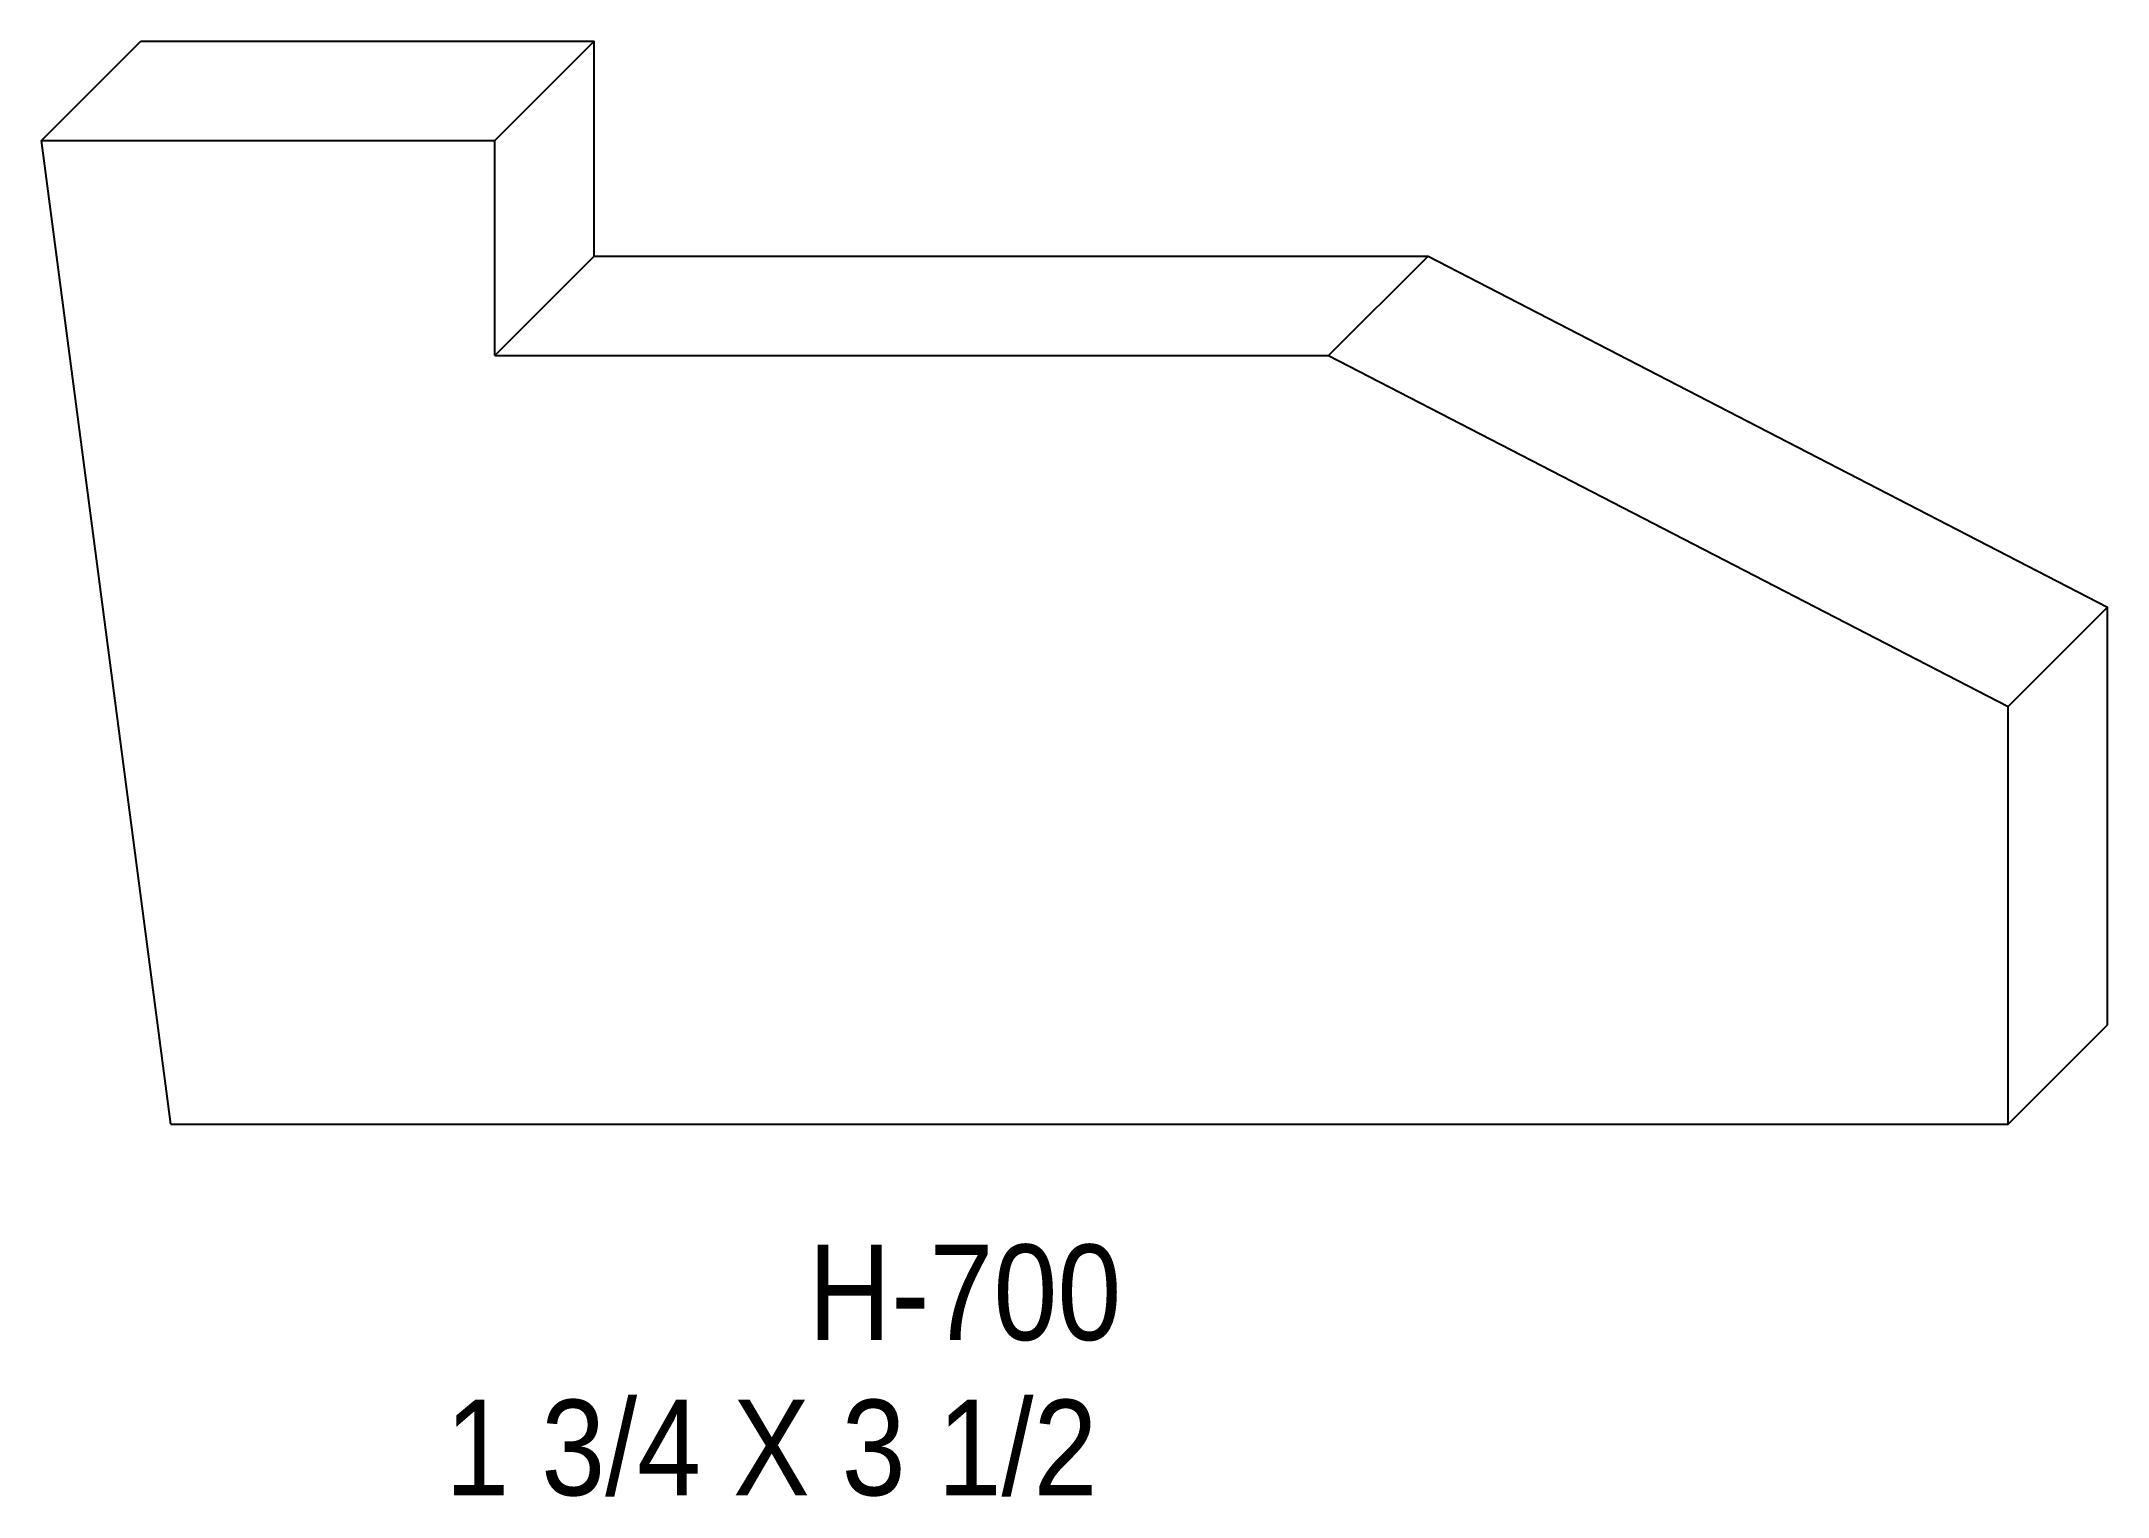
# Model space of a CAD drawing. Extents: x 86.39 to 90.06, y 153.68 to 156.27.
import ezdxf

# ---------------------------------------------------------------- set-up
doc = ezdxf.new("R2010")
doc.units = 0
doc.header["$LTSCALE"] = 5
doc.layers.add('PROFILE', color=7, linetype='CONTINUOUS')
doc.styles.add('TXT', font='TXT', dxfattribs={"height": 3.5})

msp = doc.modelspace()

# ---------------------------------------------------------------- linework, layer by layer
at = {"layer": 'PROFILE', "color": 1, "linetype": 'CONTINUOUS'}
for p, q in [((86.3871, 156.0887), (86.5638, 156.2654)), ((86.5638, 156.2654), (87.3703, 156.2654)), ((87.1936, 156.0887), (87.3703, 156.2654)), ((87.3703, 155.8833), (87.3703, 156.2654)), ((86.3871, 156.0887), (87.1936, 156.0887)), ((86.6175, 154.3391), (86.3871, 156.0887)), ((87.1936, 155.7065), (87.1936, 156.0887)), ((87.1936, 155.7065), (87.3703, 155.8833)), ((87.3703, 155.8833), (88.8539, 155.8833)), ((88.6771, 155.7065), (88.8539, 155.8833)), ((88.8539, 155.8833), (90.0629, 155.2584)), ((87.1936, 155.7065), (88.6771, 155.7065)), ((88.6771, 155.7065), (89.8862, 155.0817)), ((89.8862, 155.0817), (90.0629, 155.2584)), ((90.0629, 154.5158), (90.0629, 155.2584)), ((89.8862, 154.3391), (89.8862, 155.0817)), ((89.8862, 154.3391), (90.0629, 154.5158)), ((86.6175, 154.3391), (89.8862, 154.3391))]:
    msp.add_line(p, q, dxfattribs=at)

# ---------------------------------------------------------------- texts
at = {"layer": 'PROFILE', "color": 1, "linetype": 'CONTINUOUS', "style": 'TXT', "width": 0.9}
for s, height, p in [('H-700', 0.16996, (87.7512, 153.9547)), ('1 3/4 X 3 1/2', 0.169956, (87.1058, 153.6785))]:
    msp.add_text(s, height=height, dxfattribs=at).set_placement(p)

doc.saveas('drawing.dxf')
